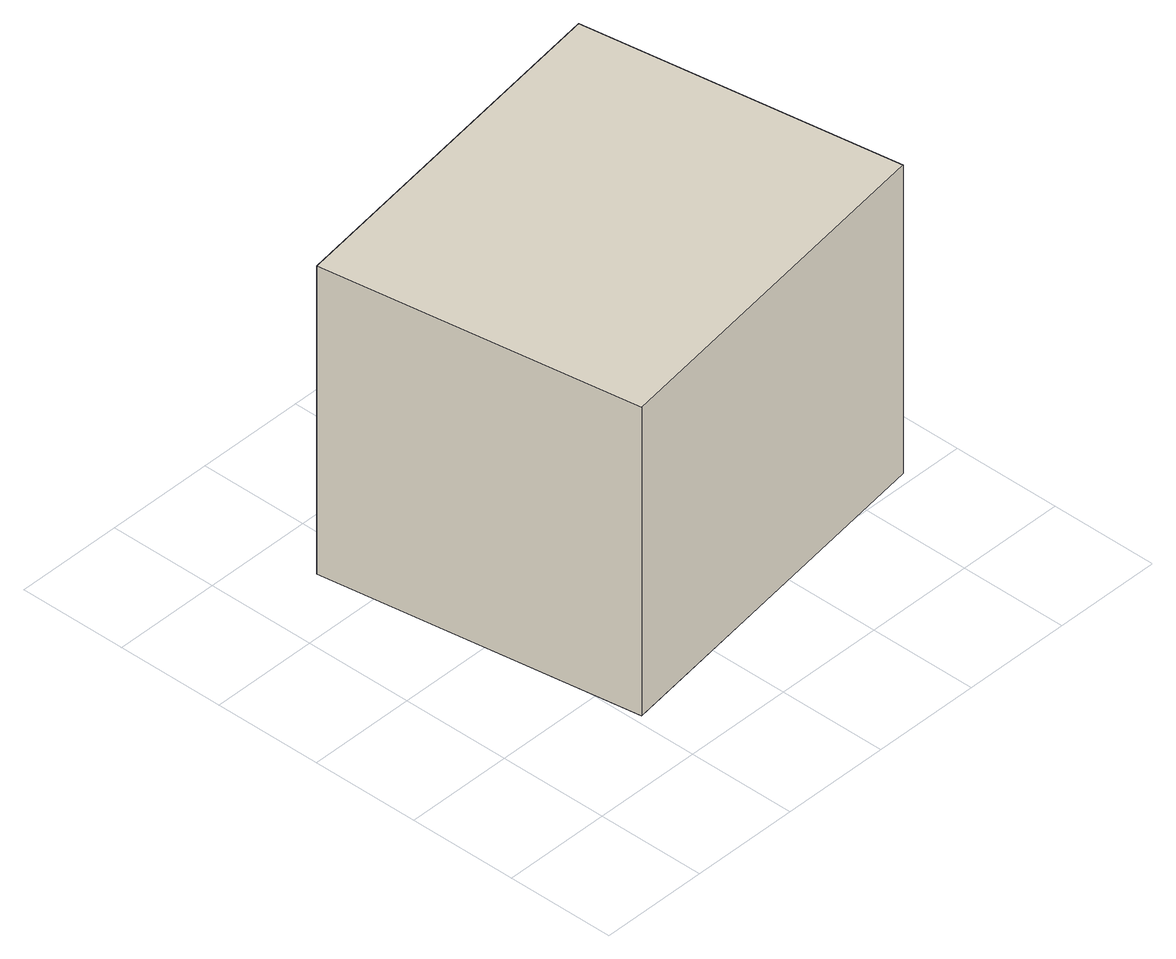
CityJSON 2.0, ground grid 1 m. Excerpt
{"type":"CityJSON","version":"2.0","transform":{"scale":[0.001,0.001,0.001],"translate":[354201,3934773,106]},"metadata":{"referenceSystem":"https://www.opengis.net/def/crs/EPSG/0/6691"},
"CityObjects":{
"building1":{"type":"Building","attributes":{"BuildingIDAttribute.prefecture":"14","BuildingIDAttribute.city":"14153","BuildingDetailAttribute.surveyYear":2015},"geometry":[{"type":"Solid","lod":"1","boundaries":[[[[0,1,2,3]],[[2,4,5,3]],[[1,6,4,2]],[[0,7,6,1]],[[3,5,7,0]],[[4,6,7,5]]]]}]}
},
"vertices":[
[4074,4024,500],[4509,1099,500],[1073,589,500],[638,3515,500],[1073,589,3500],[638,3515,3500],[4509,1099,3500],[4074,4024,3500]
]}
